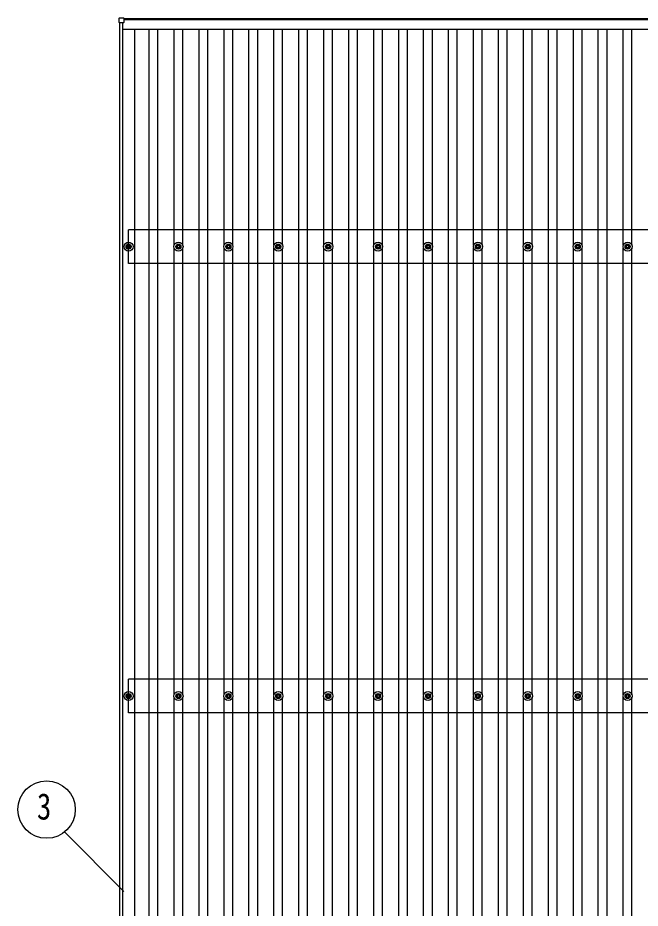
# Model space of a CAD drawing. Units: millimetres, scale not verified. Extents: x -16820 to 16820, y -11880 to 11880.
# Drawn here: x -13815 to -11321, y -1300 to 2266 of the extents above; entities that cross this region are included whole.
import ezdxf
from ezdxf.enums import TextEntityAlignment as Align

# ---------------------------------------------------------------- set-up
doc = ezdxf.new("R2010")
doc.units = ezdxf.units.MM
doc.header["$LTSCALE"] = 50
for name, color, linetype in [('0-4_YKK_13', 4, 'Continuous'), ('0-5_YKK_A1', 4, 'Continuous'), ('0-6_YKK_D', 6, 'Continuous')]:
    doc.layers.add(name, color=color, linetype=linetype)
doc.styles.add('ＭＳ ゴシック', font='')
doc.styles.get('ＭＳ ゴシック').set_extended_font_data('MS Gothic')

msp = doc.modelspace()

# ---------------------------------------------------------------- linework, layer by layer
at = {"layer": '0-4_YKK_13'}
for p, q in [((-13409.22, 2247.48), (-13409.22, 2265.48)), ((-13408.22, 2266.48), (-13390.22, 2266.48)), ((-13389.22, 2265.48), (-13389.22, 2247.48)), ((-13390.22, 2246.48), (-13408.22, 2246.48)), ((-13372.67, 1360.05), (-13372.67, 1355.63)), ((-13369.17, 1360.05), (-13369.17, 1355.63)), ((-13172.67, 1360.05), (-13172.67, 1355.63)), ((-13169.17, 1360.05), (-13169.17, 1355.63)), ((-12972.67, 1360.05), (-12972.67, 1355.63)), ((-12969.17, 1360.05), (-12969.17, 1355.63)), ((-12772.67, 1360.05), (-12772.67, 1355.63)), ((-12769.17, 1360.05), (-12769.17, 1355.63)), ((-12572.67, 1360.05), (-12572.67, 1355.63)), ((-12569.17, 1360.05), (-12569.17, 1355.63)), ((-12372.67, 1360.05), (-12372.67, 1355.63)), ((-12369.17, 1360.05), (-12369.17, 1355.63)), ((-12172.67, 1360.05), (-12172.67, 1355.63)), ((-12169.17, 1360.05), (-12169.17, 1355.63)), ((-11972.67, 1360.05), (-11972.67, 1355.63)), ((-11969.17, 1360.05), (-11969.17, 1355.63)), ((-11772.67, 1360.05), (-11772.67, 1355.63)), ((-11769.17, 1360.05), (-11769.17, 1355.63)), ((-11572.67, 1360.05), (-11572.67, 1355.63)), ((-11569.17, 1360.05), (-11569.17, 1355.63)), ((-11372.67, 1360.05), (-11372.67, 1355.63)), ((-11369.17, 1360.05), (-11369.17, 1355.63)), ((-13380.92, 1351.8), (-13376.5, 1351.8)), ((-13380.92, 1348.3), (-13376.5, 1348.3)), ((-13372.67, 1344.47), (-13372.67, 1340.05)), ((-13369.17, 1344.47), (-13369.17, 1340.05)), ((-13365.34, 1351.8), (-13360.92, 1351.8)), ((-13365.34, 1348.3), (-13360.92, 1348.3)), ((-13180.92, 1351.8), (-13176.5, 1351.8)), ((-13180.92, 1348.3), (-13176.5, 1348.3)), ((-13172.67, 1344.47), (-13172.67, 1340.05)), ((-13169.17, 1344.47), (-13169.17, 1340.05)), ((-13165.34, 1351.8), (-13160.92, 1351.8)), ((-13165.34, 1348.3), (-13160.92, 1348.3)), ((-12980.92, 1351.8), (-12976.51, 1351.8)), ((-12980.92, 1348.3), (-12976.51, 1348.3)), ((-12972.67, 1344.47), (-12972.67, 1340.05)), ((-12969.17, 1344.47), (-12969.17, 1340.05)), ((-12965.34, 1351.8), (-12960.93, 1351.8)), ((-12965.34, 1348.3), (-12960.93, 1348.3)), ((-12780.92, 1351.8), (-12776.51, 1351.8)), ((-12780.92, 1348.3), (-12776.51, 1348.3)), ((-12772.67, 1344.47), (-12772.67, 1340.05)), ((-12769.17, 1344.47), (-12769.17, 1340.05)), ((-12765.34, 1351.8), (-12760.93, 1351.8)), ((-12765.34, 1348.3), (-12760.93, 1348.3)), ((-12580.92, 1351.8), (-12576.51, 1351.8)), ((-12580.92, 1348.3), (-12576.51, 1348.3)), ((-12572.67, 1344.47), (-12572.67, 1340.05)), ((-12569.17, 1344.47), (-12569.17, 1340.05)), ((-12565.34, 1351.8), (-12560.93, 1351.8)), ((-12565.34, 1348.3), (-12560.93, 1348.3)), ((-12380.92, 1351.8), (-12376.51, 1351.8)), ((-12380.92, 1348.3), (-12376.51, 1348.3)), ((-12372.67, 1344.47), (-12372.67, 1340.05)), ((-12369.17, 1344.47), (-12369.17, 1340.05)), ((-12365.34, 1351.8), (-12360.93, 1351.8)), ((-12365.34, 1348.3), (-12360.93, 1348.3)), ((-12180.92, 1351.8), (-12176.51, 1351.8)), ((-12180.92, 1348.3), (-12176.51, 1348.3)), ((-12172.67, 1344.47), (-12172.67, 1340.05)), ((-12169.17, 1344.47), (-12169.17, 1340.05)), ((-12165.34, 1351.8), (-12160.93, 1351.8)), ((-12165.34, 1348.3), (-12160.93, 1348.3)), ((-11980.92, 1351.8), (-11976.51, 1351.8)), ((-11980.92, 1348.3), (-11976.51, 1348.3)), ((-11972.67, 1344.47), (-11972.67, 1340.05)), ((-11969.17, 1344.47), (-11969.17, 1340.05)), ((-11965.34, 1351.8), (-11960.93, 1351.8)), ((-11965.34, 1348.3), (-11960.93, 1348.3)), ((-11780.92, 1351.8), (-11776.51, 1351.8)), ((-11780.92, 1348.3), (-11776.51, 1348.3)), ((-11772.67, 1344.47), (-11772.67, 1340.05)), ((-11769.17, 1344.47), (-11769.17, 1340.05)), ((-11765.34, 1351.8), (-11760.93, 1351.8)), ((-11765.34, 1348.3), (-11760.93, 1348.3)), ((-11580.92, 1351.8), (-11576.51, 1351.8)), ((-11580.92, 1348.3), (-11576.51, 1348.3)), ((-11572.67, 1344.47), (-11572.67, 1340.05)), ((-11569.17, 1344.47), (-11569.17, 1340.05)), ((-11565.34, 1351.8), (-11560.93, 1351.8)), ((-11565.34, 1348.3), (-11560.93, 1348.3)), ((-11380.92, 1351.8), (-11376.51, 1351.8)), ((-11380.92, 1348.3), (-11376.51, 1348.3)), ((-11372.67, 1344.47), (-11372.67, 1340.05)), ((-11369.17, 1344.47), (-11369.17, 1340.05)), ((-11365.34, 1351.8), (-11360.93, 1351.8)), ((-11365.34, 1348.3), (-11360.93, 1348.3)), ((-13380.92, -448.2), (-13376.5, -448.2)), ((-13380.92, -451.7), (-13376.5, -451.7)), ((-13372.67, -439.95), (-13372.67, -444.37)), ((-13372.67, -455.53), (-13372.67, -459.95)), ((-13369.17, -439.95), (-13369.17, -444.37)), ((-13369.17, -455.53), (-13369.17, -459.95)), ((-13365.34, -448.2), (-13360.92, -448.2)), ((-13365.34, -451.7), (-13360.92, -451.7)), ((-13180.92, -448.2), (-13176.5, -448.2)), ((-13180.92, -451.7), (-13176.5, -451.7)), ((-13172.67, -439.95), (-13172.67, -444.37)), ((-13172.67, -455.53), (-13172.67, -459.95)), ((-13169.17, -439.95), (-13169.17, -444.37)), ((-13169.17, -455.53), (-13169.17, -459.95)), ((-13165.34, -448.2), (-13160.92, -448.2)), ((-13165.34, -451.7), (-13160.92, -451.7)), ((-12980.92, -448.2), (-12976.51, -448.2)), ((-12980.92, -451.7), (-12976.51, -451.7)), ((-12972.67, -439.95), (-12972.67, -444.37)), ((-12972.67, -455.53), (-12972.67, -459.95)), ((-12969.17, -439.95), (-12969.17, -444.37)), ((-12969.17, -455.53), (-12969.17, -459.95)), ((-12965.34, -448.2), (-12960.93, -448.2)), ((-12965.34, -451.7), (-12960.93, -451.7)), ((-12780.92, -448.2), (-12776.51, -448.2)), ((-12780.92, -451.7), (-12776.51, -451.7)), ((-12772.67, -439.95), (-12772.67, -444.37)), ((-12772.67, -455.53), (-12772.67, -459.95)), ((-12769.17, -439.95), (-12769.17, -444.37)), ((-12769.17, -455.53), (-12769.17, -459.95)), ((-12765.34, -448.2), (-12760.93, -448.2)), ((-12765.34, -451.7), (-12760.93, -451.7)), ((-12580.92, -448.2), (-12576.51, -448.2)), ((-12580.92, -451.7), (-12576.51, -451.7)), ((-12572.67, -439.95), (-12572.67, -444.37)), ((-12572.67, -455.53), (-12572.67, -459.95)), ((-12569.17, -439.95), (-12569.17, -444.37)), ((-12569.17, -455.53), (-12569.17, -459.95)), ((-12565.34, -448.2), (-12560.93, -448.2)), ((-12565.34, -451.7), (-12560.93, -451.7)), ((-12380.92, -448.2), (-12376.51, -448.2)), ((-12380.92, -451.7), (-12376.51, -451.7)), ((-12372.67, -439.95), (-12372.67, -444.37)), ((-12372.67, -455.53), (-12372.67, -459.95)), ((-12369.17, -439.95), (-12369.17, -444.37)), ((-12369.17, -455.53), (-12369.17, -459.95)), ((-12365.34, -448.2), (-12360.93, -448.2)), ((-12365.34, -451.7), (-12360.93, -451.7)), ((-12180.92, -448.2), (-12176.51, -448.2)), ((-12180.92, -451.7), (-12176.51, -451.7)), ((-12172.67, -439.95), (-12172.67, -444.37)), ((-12172.67, -455.53), (-12172.67, -459.95)), ((-12169.17, -439.95), (-12169.17, -444.37)), ((-12169.17, -455.53), (-12169.17, -459.95)), ((-12165.34, -448.2), (-12160.93, -448.2)), ((-12165.34, -451.7), (-12160.93, -451.7)), ((-11980.92, -448.2), (-11976.51, -448.2)), ((-11980.92, -451.7), (-11976.51, -451.7)), ((-11972.67, -439.95), (-11972.67, -444.37)), ((-11972.67, -455.53), (-11972.67, -459.95)), ((-11969.17, -439.95), (-11969.17, -444.37)), ((-11969.17, -455.53), (-11969.17, -459.95)), ((-11965.34, -448.2), (-11960.93, -448.2)), ((-11965.34, -451.7), (-11960.93, -451.7)), ((-11780.92, -448.2), (-11776.51, -448.2)), ((-11780.92, -451.7), (-11776.51, -451.7)), ((-11772.67, -439.95), (-11772.67, -444.37)), ((-11772.67, -455.53), (-11772.67, -459.95)), ((-11769.17, -439.95), (-11769.17, -444.37)), ((-11769.17, -455.53), (-11769.17, -459.95)), ((-11765.34, -448.2), (-11760.93, -448.2)), ((-11765.34, -451.7), (-11760.93, -451.7)), ((-11580.92, -448.2), (-11576.51, -448.2)), ((-11580.92, -451.7), (-11576.51, -451.7)), ((-11572.67, -439.95), (-11572.67, -444.37)), ((-11572.67, -455.53), (-11572.67, -459.95)), ((-11569.17, -439.95), (-11569.17, -444.37)), ((-11569.17, -455.53), (-11569.17, -459.95)), ((-11565.34, -448.2), (-11560.93, -448.2)), ((-11565.34, -451.7), (-11560.93, -451.7)), ((-11380.92, -448.2), (-11376.51, -448.2)), ((-11380.92, -451.7), (-11376.51, -451.7)), ((-11372.67, -439.95), (-11372.67, -444.37)), ((-11372.67, -455.53), (-11372.67, -459.95)), ((-11369.17, -439.95), (-11369.17, -444.37)), ((-11369.17, -455.53), (-11369.17, -459.95)), ((-11365.34, -448.2), (-11360.93, -448.2)), ((-11365.34, -451.7), (-11360.93, -451.7))]:
    msp.add_line(p, q, dxfattribs=at)
for centre, radius in [((-13370.92, 1350.05), 18.25), ((-13370.92, 1350.05), 10.15), ((-13370.92, 1350.05), 5.85), ((-13370.92, 1350.05), 5.25), ((-13170.92, 1350.05), 18.25), ((-13170.92, 1350.05), 10.15), ((-13170.92, 1350.05), 5.85), ((-13170.92, 1350.05), 5.25), ((-12970.92, 1350.05), 18.25), ((-12970.92, 1350.05), 10.15), ((-12970.92, 1350.05), 5.85), ((-12970.92, 1350.05), 5.25), ((-12770.92, 1350.05), 18.25), ((-12770.92, 1350.05), 10.15), ((-12770.92, 1350.05), 5.85), ((-12770.92, 1350.05), 5.25), ((-12570.92, 1350.05), 18.25), ((-12570.92, 1350.05), 10.15), ((-12570.92, 1350.05), 5.85), ((-12570.92, 1350.05), 5.25), ((-12370.92, 1350.05), 18.25), ((-12370.92, 1350.05), 10.15), ((-12370.92, 1350.05), 5.85), ((-12370.92, 1350.05), 5.25), ((-12170.92, 1350.05), 18.25), ((-12170.92, 1350.05), 10.15), ((-12170.92, 1350.05), 5.85), ((-12170.92, 1350.05), 5.25), ((-11970.92, 1350.05), 18.25), ((-11970.92, 1350.05), 10.15), ((-11970.92, 1350.05), 5.85), ((-11970.92, 1350.05), 5.25), ((-11770.92, 1350.05), 18.25), ((-11770.92, 1350.05), 10.15), ((-11770.92, 1350.05), 5.85), ((-11770.92, 1350.05), 5.25), ((-11570.92, 1350.05), 18.25), ((-11570.92, 1350.05), 10.15), ((-11570.92, 1350.05), 5.85), ((-11570.92, 1350.05), 5.25), ((-11370.92, 1350.05), 18.25), ((-11370.92, 1350.05), 10.15), ((-11370.92, 1350.05), 5.85), ((-11370.92, 1350.05), 5.25), ((-13370.92, -449.95), 18.25), ((-13370.92, -449.95), 10.15), ((-13370.92, -449.95), 5.85), ((-13370.92, -449.95), 5.25), ((-13170.92, -449.95), 18.25), ((-13170.92, -449.95), 10.15), ((-13170.92, -449.95), 5.85), ((-13170.92, -449.95), 5.25), ((-12970.92, -449.95), 18.25), ((-12970.92, -449.95), 10.15), ((-12970.92, -449.95), 5.85), ((-12970.92, -449.95), 5.25), ((-12770.92, -449.95), 18.25), ((-12770.92, -449.95), 10.15), ((-12770.92, -449.95), 5.85), ((-12770.92, -449.95), 5.25), ((-12570.92, -449.95), 18.25), ((-12570.92, -449.95), 10.15), ((-12570.92, -449.95), 5.85), ((-12570.92, -449.95), 5.25), ((-12370.92, -449.95), 18.25), ((-12370.92, -449.95), 10.15), ((-12370.92, -449.95), 5.85), ((-12370.92, -449.95), 5.25), ((-12170.92, -449.95), 18.25), ((-12170.92, -449.95), 10.15), ((-12170.92, -449.95), 5.85), ((-12170.92, -449.95), 5.25), ((-11970.92, -449.95), 18.25), ((-11970.92, -449.95), 10.15), ((-11970.92, -449.95), 5.85), ((-11970.92, -449.95), 5.25), ((-11770.92, -449.95), 18.25), ((-11770.92, -449.95), 10.15), ((-11770.92, -449.95), 5.85), ((-11770.92, -449.95), 5.25), ((-11570.92, -449.95), 18.25), ((-11570.92, -449.95), 10.15), ((-11570.92, -449.95), 5.85), ((-11570.92, -449.95), 5.25), ((-11370.92, -449.95), 18.25), ((-11370.92, -449.95), 10.15), ((-11370.92, -449.95), 5.85), ((-11370.92, -449.95), 5.25)]:
    msp.add_circle(centre, radius, dxfattribs=at)
for centre, start, end in [((-13408.22, 2265.48), 90, 180), ((-13408.22, 2247.48), 180, 270), ((-13390.22, 2265.48), 0, 90), ((-13390.22, 2247.48), 270, 0)]:
    msp.add_arc(centre, 1, start, end, dxfattribs=at)
at = {"layer": '0-5_YKK_A1'}
for p, q in [((-13389.22, 2263.18), (-7980.92, 2263.18)), ((-7995.92, 2258.39), (-13389.22, 2258.39)), ((-13405.92, -3151.94), (-13405.92, 2246.48)), ((-13393.92, -3151.94), (-13393.92, 2246.48)), ((-13393.92, 2220.39), (-7995.92, 2220.39)), ((-13345.92, -3120.66), (-13345.92, 2220.39)), ((-13288.42, -3120.66), (-13288.42, 2220.39)), ((-13253.42, -3120.66), (-13253.42, 2220.39)), ((-13188.42, 1355.23), (-13188.42, 2220.39)), ((-13153.42, 1355.23), (-13153.42, 2220.39)), ((-13088.42, -3120.66), (-13088.42, 2220.39)), ((-13053.42, -3120.66), (-13053.42, 2220.39)), ((-12988.42, 1355.24), (-12988.42, 2220.39)), ((-12953.42, 1355.22), (-12953.42, 2220.39)), ((-12888.42, -3120.66), (-12888.42, 2220.39)), ((-12853.42, -3120.66), (-12853.42, 2220.39)), ((-12788.42, 1355.24), (-12788.42, 2220.39)), ((-12753.42, 1355.22), (-12753.42, 2220.39)), ((-12688.42, -3120.66), (-12688.42, 2220.39)), ((-12653.42, -3120.66), (-12653.42, 2220.39)), ((-12588.42, 1355.24), (-12588.42, 2220.39)), ((-12553.42, 1355.22), (-12553.42, 2220.39)), ((-12488.42, -3120.66), (-12488.42, 2220.39)), ((-12453.42, -3120.66), (-12453.42, 2220.39)), ((-12388.42, 1355.24), (-12388.42, 2220.39)), ((-12353.42, 1355.22), (-12353.42, 2220.39)), ((-12288.42, -3120.66), (-12288.42, 2220.39)), ((-12253.42, -3120.66), (-12253.42, 2220.39)), ((-12188.42, 1355.24), (-12188.42, 2220.39)), ((-12153.42, 1355.22), (-12153.42, 2220.39)), ((-12088.42, -3120.66), (-12088.42, 2220.39)), ((-12053.42, -3120.66), (-12053.42, 2220.39)), ((-11988.42, 1355.24), (-11988.42, 2220.39)), ((-11953.42, 1355.22), (-11953.42, 2220.39)), ((-11888.42, -3120.66), (-11888.42, 2220.39)), ((-11853.42, -3120.66), (-11853.42, 2220.39)), ((-11788.42, 1355.24), (-11788.42, 2220.39)), ((-11753.42, 1355.22), (-11753.42, 2220.39)), ((-11688.42, -3120.66), (-11688.42, 2220.39)), ((-11653.42, -3120.66), (-11653.42, 2220.39)), ((-11588.42, 1355.24), (-11588.42, 2220.39)), ((-11553.42, 1355.22), (-11553.42, 2220.39)), ((-11488.42, -3120.66), (-11488.42, 2220.39)), ((-11453.42, -3120.66), (-11453.42, 2220.39)), ((-11388.42, 1355.24), (-11388.42, 2220.39)), ((-11353.42, 1355.22), (-11353.42, 2220.39)), ((-2570.92, 1417.05), (-13370.92, 1417.05)), ((-13370.92, 1283.05), (-13370.92, 1417.05)), ((-13188.42, -444.77), (-13188.42, 1344.87)), ((-13153.42, -444.77), (-13153.42, 1344.87)), ((-12988.42, -444.76), (-12988.42, 1344.86)), ((-12953.42, -444.78), (-12953.42, 1344.88)), ((-12788.42, -444.76), (-12788.42, 1344.86)), ((-12753.42, -444.78), (-12753.42, 1344.88)), ((-12588.42, -444.76), (-12588.42, 1344.86)), ((-12553.42, -444.78), (-12553.42, 1344.88)), ((-12388.42, -444.76), (-12388.42, 1344.86)), ((-12353.42, -444.78), (-12353.42, 1344.88)), ((-12188.42, -444.76), (-12188.42, 1344.86)), ((-12153.42, -444.78), (-12153.42, 1344.88)), ((-11988.42, -444.76), (-11988.42, 1344.86)), ((-11953.42, -444.78), (-11953.42, 1344.88)), ((-11788.42, -444.76), (-11788.42, 1344.86)), ((-11753.42, -444.78), (-11753.42, 1344.88)), ((-11588.42, -444.76), (-11588.42, 1344.86)), ((-11553.42, -444.78), (-11553.42, 1344.88)), ((-11388.42, -444.76), (-11388.42, 1344.86)), ((-11353.42, -444.78), (-11353.42, 1344.88)), ((-2570.92, 1283.05), (-13370.92, 1283.05)), ((-2570.92, -382.95), (-13370.92, -382.95)), ((-13370.92, -516.95), (-13370.92, -382.95)), ((-13188.42, -2244.77), (-13188.42, -455.13)), ((-13153.42, -2244.77), (-13153.42, -455.13)), ((-12988.42, -2244.77), (-12988.42, -455.14)), ((-12953.42, -2244.77), (-12953.42, -455.12)), ((-12788.42, -2244.77), (-12788.42, -455.14)), ((-12753.42, -2244.77), (-12753.42, -455.12)), ((-12588.42, -2244.77), (-12588.42, -455.14)), ((-12553.42, -2244.77), (-12553.42, -455.12)), ((-12388.42, -2244.77), (-12388.42, -455.14)), ((-12353.42, -2244.77), (-12353.42, -455.12)), ((-12188.42, -2244.77), (-12188.42, -455.14)), ((-12153.42, -2244.77), (-12153.42, -455.12)), ((-11988.42, -2244.77), (-11988.42, -455.14)), ((-11953.42, -2244.77), (-11953.42, -455.12)), ((-11788.42, -2244.77), (-11788.42, -455.14)), ((-11753.42, -2244.77), (-11753.42, -455.12)), ((-11588.42, -2244.77), (-11588.42, -455.14)), ((-11553.42, -2244.77), (-11553.42, -455.12)), ((-11388.42, -2244.77), (-11388.42, -455.14)), ((-11353.42, -2244.77), (-11353.42, -455.12)), ((-2570.92, -516.95), (-13370.92, -516.95))]:
    msp.add_line(p, q, dxfattribs=at)
at = {"layer": '0-6_YKK_D'}
msp.add_line((-13627.63, -994.46), (-13389.57, -1232.52), dxfattribs=at)
msp.add_circle((-13699.59, -904.5), 115.2, dxfattribs=at)

# ---------------------------------------------------------------- texts
at = {"layer": '0-6_YKK_D', "style": 'ＭＳ ゴシック', "width": 0.8}
msp.add_text('3', height=105.6, dxfattribs=at).set_placement((-13737.99, -976.5), align=Align.BOTTOM_LEFT)

doc.saveas('drawing.dxf')
